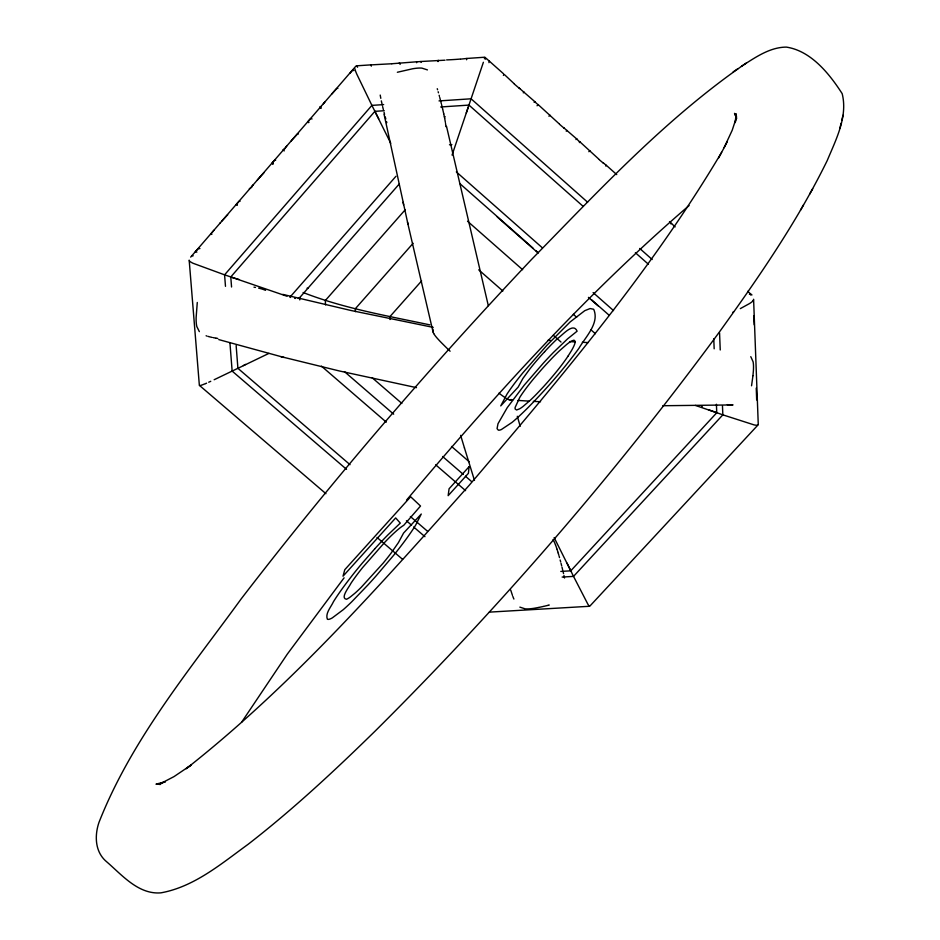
<?xml version="1.0" encoding="UTF-8"?>
<svg xmlns="http://www.w3.org/2000/svg" width="940" height="940" viewBox="0 0 940 940"><rect width="100%" height="100%" fill="white"/><g stroke="black" fill="none" stroke-linecap="round" stroke-linejoin="round"><path stroke-width="1.41" d="M752.952 375.706L753.386 370.795A59.925 58.738 -11 0 0 753.516 366.471L753.504 366.083A26.097 25.544 -13.8 0 0 753.093 361.771L750.778 356.66M752.94 375.8L751.553 385.776M197.283 302.469L196.131 317.52A59.901 58.691 24.2 0 0 196.19 321.856L196.225 322.255A26.062 25.486 26.2 0 0 196.824 326.544L199.339 331.62M746.313 63.027C666.096 118.17 599.356 190.162 531.594 259.405C429.286 367.74 331.949 480.834 241.11 598.98C189.351 670.185 131.471 739.733 98.97 822.43C94.4 835.86 94.952 852.263 106.831 861.921C122.153 875.187 138.521 894.704 160.893 892.847C194.275 886.843 221.37 863.672 248.089 844.32C293.01 809.481 334.663 770.659 375.272 730.944C499.998 606.993 615.324 473.478 719.523 331.832C758.897 277.065 797.473 221.229 827.235 160.54C835.895 139.731 847.986 116.772 842.17 93.648C829.374 73.743 811.02 50.831 786.369 47.106C769.649 47.165 755.055 57.646 741.46 66.282M432.87 329.141L432.882 331.244M399.277 183.97L299.555 297.792A20.751 3.549 18.5 0 1 298.732 298.356L298.238 298.462M349.927 73.297L352.841 69.936L353.875 70.653M839.925 128.11L841.112 123.187M841.805 120.226L842.992 115.279M438.064 60.559L438.005 61.57M503.452 73.696L489.376 61.182L488.953 62.639M307.838 121.824L308.626 120.79M466.581 59.761L466.839 58.456L460.859 59.102M753.504 299.954L752.952 300.906M483.383 62.275L471.081 98.794L587.594 202.194M452.058 155.1L470.67 99.981M466.287 112.953L468.32 106.948M484.394 58.75L484.84 57.493M485.463 59.185L485.968 58.127L489.458 61.288M724.117 147.662L732.201 130.261L736.349 117.665L735.245 122.576L736.091 113.763L736.537 117.265M567.02 130.46L566.232 131.154M718.63 157.944L727.172 141.94M503.394 75.412L504.251 74.413L514.368 83.93M391.78 63.755L370.642 64.907L371.37 66.129M603.151 162.843L606.359 165.346L605.783 166.051M800.516 210.184L803.477 204.979M809.634 194.169L812.689 188.787M721.626 152.327C650.421 272.365 559.453 379.243 469.26 485.228C380.383 584.762 291.412 685.942 186.179 768.709L191.396 764.866L174.006 776.605L160.646 783.549L165.37 781.739L155.981 784.172L160.705 784.077L157.391 783.702L160.129 784.559M241.639 722.19L287.334 654.076L344.099 577.83M568.042 356.143L571.473 350.644A63.521 7.943 -48.9 0 0 575.186 341.338L574.07 340.174L571.978 340.797A43.651 5.452 -48.8 0 0 566.855 344.31L559.829 350.467A42.347 5.288 -48.8 0 0 551.815 358.41L545.917 364.708A55.472 6.956 -48.8 0 0 541.193 369.949L533.944 378.385A39.269 4.9 -48.8 0 0 526.518 387.75L525.413 389.219A43.205 5.393 -48.8 0 0 522.335 393.507A42.018 5.24 -48.8 0 0 519.773 397.385L515.132 407.431A88.242 11.069 -48.7 0 0 515.179 409.018L516.577 410.005L519.632 408.818A44.674 5.617 -48.8 0 0 523.286 406.268L530.172 400.334A38.282 4.817 -48.8 0 0 536.811 393.813L542.709 387.562A44.427 5.581 -48.8 0 0 560.311 366.835A43.604 5.476 -48.8 0 0 568.03 356.154M406.515 500.151C494.135 396.046 585.726 294.432 689.067 205.578M236.927 203.675L236.246 204.532L237.174 204.614M251.932 186.296L253.189 184.839M272.553 162.503L271.907 163.337L273.282 163.76M285.572 147.416L286.759 146.029M323.325 103.764L324.935 101.908M213.897 230.253L210.842 234.06L211.841 234.436M195.966 251.05L195.167 252.049L196.895 252.073M220.512 222.616L190.667 257.113M258.253 178.988L219.995 223.203M291.835 140.166L257.396 179.975M355.825 66.2L291.188 140.906M292.469 139.425L297.569 133.927A5.158 1.633 63.4 0 1 297.792 133.809M331.773 94.012L336.79 88.478L337.871 88.36M259.088 178.024L263.858 172.901M272.964 162.021L274.703 160.2M221.77 221.159L227.304 215.143A5.076 1.892 67.6 0 1 227.703 214.943M237.209 203.346L239.042 201.43M196.072 250.921L198.352 248.607L199.926 248.595M225.483 286.336L224.578 274.833L371.899 105.386L383.661 104.599M231.557 287.005L230.782 276.947L374.884 111.343L384.272 110.72M309.048 120.308L310.647 118.663M395.963 176.274L289.896 297.24L290.601 297.451M405.199 209.785L325.287 300.565L325.581 304.889M413.13 243.284L355.308 308.743L355.473 311.634M421.613 280.907L389.889 316.663L390.006 319.518M374.919 548.654L362.065 563.377A60.924 7.438 -49.5 0 0 352.277 575.409L346.789 582.542A73.285 8.977 -49.5 0 0 341.608 589.58L340.022 591.824A66.446 8.131 -49.5 0 0 333.395 601.811C331.033 607.029 325.146 613.232 327.332 619.155A79.16 9.729 -49.5 0 0 332.22 617.944L343.182 609.731A65.201 8.037 -49.5 0 0 351.948 601.577L368.034 584.845A98.019 11.95 -49.5 0 0 375.988 576.032L393.731 555.199A63.239 7.814 -49.5 0 0 404.846 540.888A65.906 8.131 -49.5 0 0 408.054 536.47A62.816 7.755 -49.5 0 0 415.715 525.025L421.273 514.027L403.565 533.074L398.443 542.58L391.193 552.99A38.904 4.806 -49.5 0 1 383.156 563.142L361.242 587.288A42.418 5.229 -49.5 0 1 354.732 593.387L350.42 596.888A48.48 5.969 -49.5 0 1 346.461 599.274C339.869 598.181 349.363 586.783 350.973 583.27A42.476 5.194 -49.5 0 1 356.19 575.856A40.103 4.9 -49.5 0 1 362.57 567.607L384.812 542.227A42.488 5.205 -49.5 0 1 393.813 533.262A49.068 6.016 -49.5 0 1 403.73 525.319L420.521 506.026L410.651 496.755L344.792 569.687L343.018 576.208L395.681 517.928L400.287 523.11L388.044 534.766A63.932 7.814 -49.5 0 0 374.919 548.654M523.286 92.849L523.874 92.085A5.194 0.893 -23.5 0 0 523.733 91.897M560.816 571.426L570.768 570.827L716.762 412.754L716.409 404.259M562.155 577.066L573.529 576.385L722.837 414.846L722.472 405.939M758.004 424.962L589.721 606.265L489.329 612.128M537.057 105.773L538.197 104.646L559.453 124.092M534.108 102.272L534.86 101.673L519.526 88.36M548.901 116.184L550.17 115.385A5.146 1.222 -70.2 0 1 550.346 115.444M588.828 151.692L590.109 150.929M579.357 142.575L580.144 142.058L599.191 159.483M575.973 139.567L576.878 139.108M670.655 223.779L671.536 223.438M191.878 256.009L192.03 255.903A7.285 1.234 18.2 0 1 193.182 255.809M733.165 71.886L737.888 68.726M239.254 201.266L240.076 201.266M274.903 160.059L275.679 160.117M310.835 118.534L312.045 118.957M243.366 365.578L243.542 365.484A15.017 1.668 -26.8 0 0 245.563 364.403M740.309 308.626L749.521 303.561A11.973 2.08 -25.2 0 0 753.011 300.906M237.82 368.351L233.238 370.56M346.543 469.342L232.145 371.089L214.155 379.725M236.14 345.603L237.914 368.327L268.922 353.393M733.541 311.927L732.695 312.339M210.748 381.299L208.715 382.216M206.577 383.156L205.696 383.532M205.461 383.637L202.887 384.66A11.797 1.304 -26.9 0 1 199.821 385.553M757.675 425.15L757.652 425.15A11.844 1.88 20.3 0 1 754.115 424.904L722.837 414.846M580.144 142.011L579.005 141.2M397.362 72.263L412.578 68.785A60.806 60.466 44.9 0 1 417.007 68.185L417.419 68.162A26.555 26.391 59.2 0 1 421.896 68.115L427.441 69.901M307.991 121.836L308.614 122.059M549.289 605.019L548.243 605.289M548.055 605.337L543.696 606.382M749.415 294.267L750.99 294.197M420.815 61.523L416.549 61.864M543.355 606.453L539.019 607.393M538.785 607.44L534.214 608.262A58.727 57.364 3.9 0 1 529.855 608.803L529.561 608.814A25.474 24.828 3.8 0 1 525.154 608.838L519.855 607.134M391.839 63.744L416.444 61.805L416.632 62.733M297.792 133.821L298.403 133.903M370.783 64.872L356.495 65.824A7.426 0.635 63.7 0 1 357.576 67.245M445.043 60.184L420.897 61.5L421.155 62.428M466.839 58.456L484.934 57.211M439.027 100.921L471.081 98.794M440.707 106.972L468.966 105.092L583.188 206.412M449.496 144.772L451.87 144.619M732.953 404.929L662.77 405.728M569.534 341.608L575.233 341.913M582.342 342.289L588.04 342.595M528.973 401.11L517.94 400.428M533.309 401.345L540.535 401.756M512.606 400.099L509.821 399.923A20.774 3.055 42 0 1 508.552 399.571M547.985 340.315L550.699 340.491M727.349 404.658L731.508 404.882A52.111 51.007 -15.2 0 0 732.589 404.905M307.075 288.18L308.426 288.345M294.596 298.333L295.418 298.438M217.798 338.471L216.153 338.2M215.812 338.13L213.157 337.624M253.988 287.17L255.445 287.44M433.199 327.379L350.89 310.47L282.776 294.385M416.479 387.644L339.223 370.936L280.896 356.624M429.862 324.876C387.245 315.816 343.864 308.438 303.115 292.505M212.099 337.413L211.277 337.225A50.466 49.409 29.1 0 1 208.034 336.391M258.618 288.122L259.005 288.216A50.372 49.291 23.3 0 1 263.176 289.403L265.585 290.319M284.009 357.447L218.75 339.587M233.12 277.723L236.809 278.851A15.134 2.585 18.4 0 0 238.971 279.45M232.814 277.617L225.753 275.232M206.906 336.038L206.107 335.768M538.138 104.646L536.963 103.764M224.578 274.833L193.053 263.271A11.95 2.033 18.2 0 1 189.575 261.108L189.351 260.721M230.782 276.947L287.064 296.264M695.436 405.422L716.762 412.754M721.673 414.446L711.098 410.663M711.004 410.627L710.91 410.58A15.017 2.385 20.2 0 1 708.713 409.687M284.303 150.87L283.516 150.435M702.309 406.527L701.698 406.151M505.156 397.644L503.711 396.656A34.944 5.111 42 0 1 501.666 395.2L498.94 393.179M321.069 108.323L320.423 107.818A5.123 0.646 19 0 0 320.693 107.9M750.755 294.079L747.735 291.294M563.683 127.687L576.831 139.05M199.433 385.388L325.921 493.688M377.022 537.445L402.59 559.347M237.914 368.327L350.032 464.677M410.369 516.518L427.536 531.276M406.444 520.784L411.579 525.202M413.635 526.976L424.939 536.681M372.052 377.633L401.862 403.436M451.541 446.441L469.201 461.728M344.463 371.629L393.684 414.188M442.611 456.499L463.349 474.43M465.418 476.216L471.633 481.586M321.433 366.13L386.293 422.154M435.678 464.806L465.594 490.656M478.719 269.827L502.853 291.012M553.331 335.298L561.004 342.043M467.544 221.229L522.652 269.721M573.341 314.324L576.643 317.238M590.966 329.834L595.384 333.724M456.323 171.891L542.345 247.796M593.105 292.575L613.538 310.599M460.154 183.876L532.957 248.078M536.117 250.863L538.209 252.707M591.589 299.778L597.852 305.3M598.886 306.217L609.308 315.405M497.26 216.976L538.009 252.907M588.428 297.369L598.287 306.052M635.381 252.707L648.389 264.234M639.717 248.454L652.184 259.511M606.359 165.346L616.734 174.593M669.491 221.593L675.132 226.893M578.488 140.753L576.995 139.226M536.388 103.259L534.954 101.767M553.084 539.572L553.742 540.841A49.397 48.234 5.1 0 1 555.411 544.66L555.481 544.836M573.001 575.339L568.066 565.245A14.782 1.422 64.8 0 1 567.114 563.178M554.142 537.574L570.768 570.827M573.529 576.385L587.817 604.079A11.633 1.116 64.9 0 0 589.274 606.147M371.899 105.386L356.754 74.072A12.173 1.058 63.7 0 1 355.132 69.783L354.979 68.808M372.463 106.514L377.774 116.983A15.393 1.339 63.8 0 0 378.726 118.757M374.884 111.343L390.77 143.291M736.384 117.183L734.528 113.352L736.69 118.428M555.516 544.918L555.552 545.012A71.699 69.96 6.8 0 1 556.092 546.469L556.927 548.937M512.805 596.336L512.923 596.653A49.209 47.964 1.4 0 0 513.898 599.05M512.429 595.314L510.702 590.038M557.032 549.254L557.82 551.768M474.488 480.411L464.43 447.875M460.635 435.349L464.466 447.992M557.972 552.262L558.289 553.308M437.264 88.701L437.582 89.758M558.36 553.578L558.807 555.117M517.317 416.279L520.208 426.314M438.157 91.732L438.463 92.802M386.822 122.658L386.528 121.601M559.1 556.116L559.512 557.608M439.145 95.269L439.438 96.373M385.799 118.957L385.271 116.983M560.158 559.981L560.687 561.979M439.72 97.443L440.39 99.969M384.566 114.328L384.061 112.342M440.66 101.027L441.342 103.694M561.039 563.342L561.673 565.856M562.014 567.22L562.637 569.734M441.577 104.622L442.235 107.289M383.379 109.686L382.627 106.62M488.306 305.641L446.5 126.277M442.364 107.83L442.623 108.899M562.954 571.062L563.553 573.623M442.681 109.146L443.751 113.822M400.123 64.402L399.653 63.156A5.417 1.586 -68.9 0 0 399.183 63.062M382.251 105.022L381.323 100.874M384.061 114.245L407.96 224.167L432.894 331.315A52.957 7.779 41.9 0 0 433.152 332.243M403.048 202.288L403.613 204.803M407.502 222.134L407.96 224.167M563.976 575.503L564.517 578.029M443.774 113.916L444.667 118.264M380.806 98.324L380.218 95.069M444.702 118.463L445.396 122.435M189.175 260.133L199.339 385.142M229.912 342.606L232.145 371.089M299.601 297.534L299.766 299.895M756.242 388.079L756.677 399.958M713.766 338.799L714.165 348.799M719.558 332.842L720.24 349.974M758.251 424.245L753.598 299.272M544.624 351.689A40.502 4.9 -48.8 0 1 557.89 338.247C562.449 335.322 573.306 321.915 577.101 331.186L567.478 338.94L553.448 352.441A65.142 8.131 -48.8 0 0 543.461 363.005L524.285 385.095L507.259 407.631L498 423.717L497.06 428.628L498.306 430.132A85.023 10.657 -48.8 0 0 501.302 429.58L512.053 422.401A63.556 7.99 -48.8 0 0 519.503 415.844A65.471 8.237 -48.8 0 0 528.08 407.561C546.293 388.984 563.518 369.373 578.887 348.376C585.373 337.037 599.814 323.184 593.681 309.26L590.109 308.543L584.762 310.682L570.169 321.927L546.845 345.344L522.84 372.839A54.79 6.615 -48.8 0 0 513.945 384.213A54.602 6.592 -48.8 0 0 507.036 394.036L500.738 405.904L518.163 387.104L522.875 378.514L529.714 369.138A34.369 4.148 -48.8 0 1 536.317 361.066L541.24 355.426A44.732 5.429 -48.8 0 1 544.624 351.701M750.602 295.007A7.297 1.257 -25.2 0 1 752 294.913M753.704 315.676A11.397 1.716 -89.5 0 1 753.951 318.519M753.798 318.413A15.898 1.504 87.5 0 1 754.209 324.829M251.861 187.048A12.831 0.823 -42.5 0 1 249.347 188.67M285.431 148.215A12.479 0.799 -42.7 0 1 282.975 149.812M321.398 106.525A12.772 0.893 -43.6 0 1 320.27 106.525M445.172 116.748A5.758 1.998 -2.2 0 1 444.373 116.807M438.169 60.748A5.37 1.081 64.8 0 1 438.31 60.325M460.201 59.079A16.145 0.787 -3.6 0 1 446.629 59.913M519.421 88.372A14.558 0.975 41.9 0 1 514.403 84.095M519.761 88.595A13.759 0.611 41.3 0 1 519.221 88.148M564.2 128.204A10.681 0.717 41.9 0 1 559.57 124.327M603.668 163.36A10.164 0.681 42 0 1 599.356 159.765M308.555 122.658A29.481 2.35 -59.4 0 1 308.884 122.235M272.682 164.124A29.563 2.491 -59.4 0 1 273.011 163.689M237.08 205.249A29.563 2.62 -59.4 0 1 237.409 204.826M508.387 399.5A17.742 2.609 42.1 0 1 506.272 398.36M510.608 399.817A32.935 4.841 42 0 1 509.915 399.935M511.066 399.441A52.957 7.779 41.9 0 1 510.655 399.794M450.096 351.219A119.909 17.049 42 0 1 448.016 349.222L447.511 348.728A85.563 12.326 41.9 0 1 445.501 346.778L441.506 342.795A35.027 5.135 41.9 0 1 439.521 340.738L437.441 338.471A17.813 2.62 41.8 0 1 435.079 335.615L434.973 335.463A20.833 3.067 41.8 0 1 433.81 333.677M433.728 333.547A32.994 4.853 41.9 0 1 433.187 332.349M445.525 123.387A52.523 52.088 45 0 1 445.889 126.642M469.095 466.698L468.402 473.325L448.157 495.662L449.073 488.788L469.095 466.698"/></g></svg>
